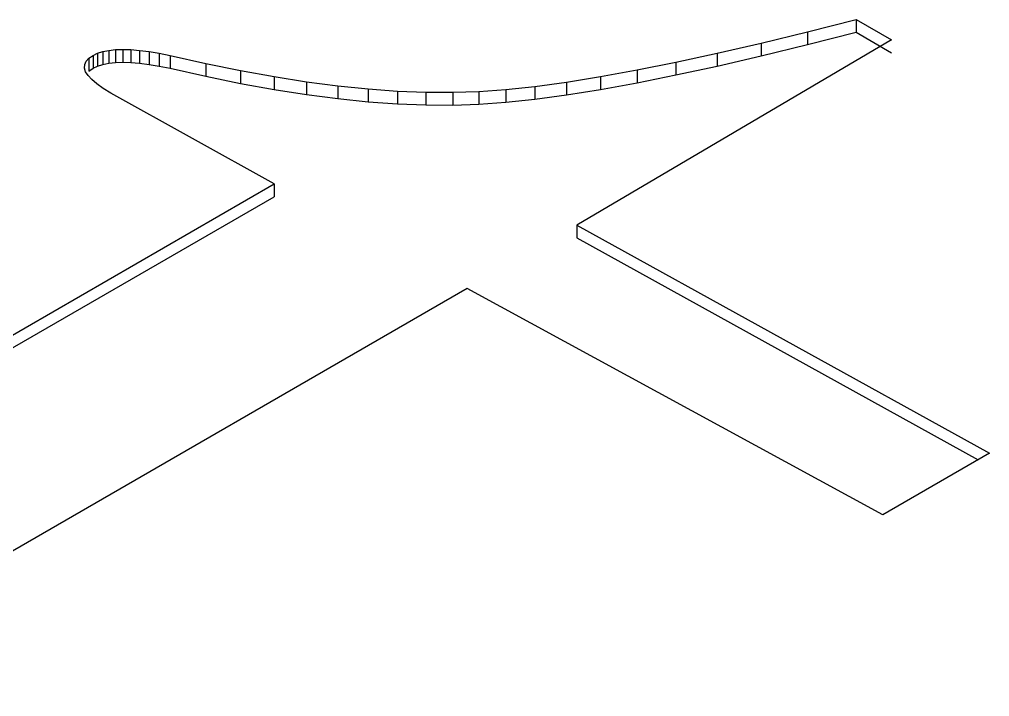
# Model space of a CAD drawing. Header units: millimetres. Extents: x -105 to 105, y -148 to 148.
# Drawn here: x 62.268 to 62.887, y -15.879 to -15.446 of the extents above; entities that cross this region are included whole.
import ezdxf

# ---------------------------------------------------------------- set-up
doc = ezdxf.new("R2010")
doc.units = ezdxf.units.MM
doc.layers.get('0').update_dxf_attribs({"lineweight": 18})

msp = doc.modelspace()

# ---------------------------------------------------------------- linework, layer by layer
at = {"color": 7, "lineweight": 30, "ltscale": 0.000802068}
for p, q in [((62.77085, -15.45419), (62.80193, -15.44624)), ((62.77085, -15.46235), (62.80193, -15.4544))]:
    msp.add_line(p, q, dxfattribs=at)
at = {"color": 7, "lineweight": 30, "ltscale": 0.000656793}
for p, q in [((62.80193, -15.44624), (62.82468, -15.45938)), ((62.80193, -15.4544), (62.82468, -15.46754))]:
    msp.add_line(p, q, dxfattribs=at)
at = {"color": 7, "lineweight": 30, "ltscale": 0.000204086}
for p, q in [((62.80193, -15.44624), (62.80193, -15.4544)), ((62.77085, -15.45419), (62.77085, -15.46235)), ((62.74132, -15.46139), (62.74132, -15.46955)), ((62.31746, -15.46784), (62.31746, -15.47601)), ((62.32081, -15.46678), (62.32081, -15.47494)), ((62.32885, -15.46554), (62.32885, -15.4737)), ((62.33355, -15.46539), (62.33355, -15.47355)), ((62.3387, -15.46554), (62.3387, -15.4737)), ((62.35039, -15.46678), (62.35039, -15.47494)), ((62.35691, -15.46784), (62.35691, -15.47601)), ((62.71335, -15.46784), (62.71335, -15.47601)), ((62.31197, -15.47105), (62.31197, -15.47921)), ((62.31458, -15.46922), (62.31458, -15.47738)), ((62.38668, -15.47437), (62.38668, -15.48254)), ((62.40879, -15.47891), (62.40879, -15.48707)), ((62.66208, -15.47853), (62.66208, -15.48669)), ((62.43023, -15.48278), (62.43023, -15.49095)), ((62.63878, -15.48275), (62.63878, -15.49092)), ((62.47103, -15.48866), (62.47103, -15.49682)), ((62.49041, -15.49064), (62.49041, -15.4988)), ((62.50911, -15.49198), (62.50911, -15.50015)), ((62.5611, -15.49221), (62.5611, -15.50038)), ((62.57819, -15.49096), (62.57819, -15.49912)), ((62.59684, -15.48898), (62.59684, -15.49714)), ((62.52712, -15.4927), (62.52712, -15.50086)), ((62.54445, -15.49278), (62.54445, -15.50094)), ((62.43026, -15.55134), (62.43026, -15.5595)), ((62.62368, -15.57762), (62.62368, -15.58578))]:
    msp.add_line(p, q, dxfattribs=at)
at = {"color": 7, "lineweight": 30, "ltscale": 0.000759787}
for p, q in [((62.74132, -15.46139), (62.77085, -15.45419)), ((62.74132, -15.46955), (62.77085, -15.46235))]:
    msp.add_line(p, q, dxfattribs=at)
at = {"color": 7, "lineweight": 30, "ltscale": 0.00583}
msp.add_line((62.82468, -15.45938), (62.62368, -15.57762), dxfattribs=at)
at = {"color": 7, "lineweight": 30, "ltscale": 0.000717611}
for p, q in [((62.71335, -15.46784), (62.74132, -15.46139)), ((62.71335, -15.47601), (62.74132, -15.46955))]:
    msp.add_line(p, q, dxfattribs=at)
at = {"color": 7, "lineweight": 30, "ltscale": 7.98548e-05}
for p, q in [((62.31458, -15.46922), (62.31746, -15.46784)), ((62.31458, -15.47738), (62.31746, -15.47601))]:
    msp.add_line(p, q, dxfattribs=at)
at = {"color": 7, "lineweight": 30, "ltscale": 8.77057e-05}
for p, q in [((62.31746, -15.46784), (62.32081, -15.46678)), ((62.31746, -15.47601), (62.32081, -15.47494))]:
    msp.add_line(p, q, dxfattribs=at)
at = {"color": 7, "lineweight": 30, "ltscale": 9.69579e-05}
msp.add_line((62.32081, -15.46678), (62.3246, -15.466), dxfattribs=at)
at = {"color": 7, "lineweight": 30, "ltscale": 0.000106664}
msp.add_line((62.3246, -15.466), (62.32885, -15.46554), dxfattribs=at)
at = {"color": 7, "lineweight": 30, "ltscale": 0.000204468}
for p, q in [((62.3246, -15.466), (62.3246, -15.47418)), ((62.34432, -15.466), (62.34432, -15.47418)), ((62.3639, -15.46922), (62.3639, -15.4774)), ((62.68694, -15.47355), (62.68694, -15.48173)), ((62.45096, -15.48603), (62.45096, -15.49421)), ((62.61702, -15.48623), (62.61702, -15.49441))]:
    msp.add_line(p, q, dxfattribs=at)
at = {"color": 7, "lineweight": 30, "ltscale": 0.000117555}
for p, q in [((62.32885, -15.46554), (62.33355, -15.46539)), ((62.32885, -15.4737), (62.33355, -15.47355))]:
    msp.add_line(p, q, dxfattribs=at)
at = {"color": 7, "lineweight": 30, "ltscale": 0.000128993}
for p, q in [((62.33355, -15.46539), (62.3387, -15.46554)), ((62.33355, -15.47355), (62.3387, -15.4737))]:
    msp.add_line(p, q, dxfattribs=at)
at = {"color": 7, "lineweight": 30, "ltscale": 0.000140847}
msp.add_line((62.3387, -15.46554), (62.34432, -15.466), dxfattribs=at)
at = {"color": 7, "lineweight": 30, "ltscale": 0.000153066}
msp.add_line((62.34432, -15.466), (62.35039, -15.46678), dxfattribs=at)
at = {"color": 7, "lineweight": 30, "ltscale": 0.000165062}
for p, q in [((62.35039, -15.46678), (62.35691, -15.46784)), ((62.35039, -15.47494), (62.35691, -15.47601))]:
    msp.add_line(p, q, dxfattribs=at)
at = {"color": 7, "lineweight": 30, "ltscale": 0.000178054}
msp.add_line((62.35691, -15.46784), (62.3639, -15.46922), dxfattribs=at)
at = {"color": 7, "lineweight": 30, "ltscale": 0.000675561}
msp.add_line((62.68694, -15.47355), (62.71335, -15.46784), dxfattribs=at)
at = {"color": 7, "lineweight": 30, "ltscale": 5.7364e-05}
msp.add_line((62.30924, -15.47508), (62.31019, -15.47299), dxfattribs=at)
at = {"color": 7, "lineweight": 30, "ltscale": 6.58718e-05}
msp.add_line((62.31019, -15.47299), (62.31197, -15.47105), dxfattribs=at)
at = {"color": 7, "lineweight": 30, "ltscale": 7.96907e-05}
for p, q in [((62.31197, -15.47105), (62.31458, -15.46922)), ((62.31197, -15.47921), (62.31458, -15.47738))]:
    msp.add_line(p, q, dxfattribs=at)
at = {"color": 7, "lineweight": 30, "ltscale": 0.000106706}
msp.add_line((62.3246, -15.47418), (62.32885, -15.4737), dxfattribs=at)
at = {"color": 7, "lineweight": 30, "ltscale": 0.000140878}
msp.add_line((62.3387, -15.4737), (62.34432, -15.47418), dxfattribs=at)
at = {"color": 7, "lineweight": 30, "ltscale": 0.000583947}
msp.add_line((62.3639, -15.46922), (62.38668, -15.47437), dxfattribs=at)
at = {"color": 7, "lineweight": 30, "ltscale": 0.000633736}
msp.add_line((62.66208, -15.47853), (62.68694, -15.47355), dxfattribs=at)
at = {"color": 7, "lineweight": 30, "ltscale": 5.50163e-05}
msp.add_line((62.30912, -15.47727), (62.30924, -15.47508), dxfattribs=at)
at = {"color": 7, "lineweight": 30, "ltscale": 6.15338e-05}
msp.add_line((62.30985, -15.47962), (62.30912, -15.47727), dxfattribs=at)
at = {"color": 7, "lineweight": 30, "ltscale": 7.30273e-05}
msp.add_line((62.31141, -15.4821), (62.30985, -15.47962), dxfattribs=at)
at = {"color": 7, "lineweight": 30, "ltscale": 9.6882e-05}
msp.add_line((62.32081, -15.47494), (62.3246, -15.47418), dxfattribs=at)
at = {"color": 7, "lineweight": 30, "ltscale": 0.000153018}
msp.add_line((62.34432, -15.47418), (62.35039, -15.47494), dxfattribs=at)
at = {"color": 7, "lineweight": 30, "ltscale": 0.000178128}
msp.add_line((62.35691, -15.47601), (62.3639, -15.4774), dxfattribs=at)
at = {"color": 7, "lineweight": 30, "ltscale": 0.000583863}
msp.add_line((62.3639, -15.4774), (62.38668, -15.48254), dxfattribs=at)
at = {"color": 7, "lineweight": 30, "ltscale": 0.000564241}
for p, q in [((62.38668, -15.47437), (62.40879, -15.47891)), ((62.38668, -15.48254), (62.40879, -15.48707))]:
    msp.add_line(p, q, dxfattribs=at)
at = {"color": 7, "lineweight": 30, "ltscale": 0.000544653}
for p, q in [((62.40879, -15.47891), (62.43023, -15.48278)), ((62.40879, -15.48707), (62.43023, -15.49095))]:
    msp.add_line(p, q, dxfattribs=at)
at = {"color": 7, "lineweight": 30, "ltscale": 0.000592011}
for p, q in [((62.63878, -15.48275), (62.66208, -15.47853)), ((62.63878, -15.49092), (62.66208, -15.48669))]:
    msp.add_line(p, q, dxfattribs=at)
at = {"color": 7, "lineweight": 30, "ltscale": 0.000675642}
msp.add_line((62.68694, -15.48173), (62.71335, -15.47601), dxfattribs=at)
at = {"color": 7, "lineweight": 30, "ltscale": 8.82977e-05}
msp.add_line((62.31379, -15.4847), (62.31141, -15.4821), dxfattribs=at)
at = {"color": 7, "lineweight": 30, "ltscale": 0.000105552}
msp.add_line((62.31701, -15.48744), (62.31379, -15.4847), dxfattribs=at)
at = {"color": 7, "lineweight": 30, "ltscale": 0.000524746}
msp.add_line((62.43023, -15.48278), (62.45096, -15.48603), dxfattribs=at)
at = {"color": 7, "lineweight": 30, "ltscale": 0.000505906}
msp.add_line((62.45096, -15.48603), (62.47103, -15.48866), dxfattribs=at)
at = {"color": 7, "lineweight": 30, "ltscale": 0.000509334}
msp.add_line((62.59684, -15.48898), (62.61702, -15.48623), dxfattribs=at)
at = {"color": 7, "lineweight": 30, "ltscale": 0.000550885}
msp.add_line((62.61702, -15.48623), (62.63878, -15.48275), dxfattribs=at)
at = {"color": 7, "lineweight": 30, "ltscale": 0.000633661}
msp.add_line((62.66208, -15.48669), (62.68694, -15.48173), dxfattribs=at)
at = {"color": 7, "lineweight": 30, "ltscale": 0.000124568}
msp.add_line((62.32108, -15.4903), (62.31701, -15.48744), dxfattribs=at)
at = {"color": 7, "lineweight": 30, "ltscale": 0.000143348}
msp.add_line((62.32596, -15.49331), (62.32108, -15.4903), dxfattribs=at)
at = {"color": 7, "lineweight": 30, "ltscale": 0.000524805}
msp.add_line((62.43023, -15.49095), (62.45096, -15.49421), dxfattribs=at)
at = {"color": 7, "lineweight": 30, "ltscale": 0.000486998}
for p, q in [((62.47103, -15.48866), (62.49041, -15.49064)), ((62.47103, -15.49682), (62.49041, -15.4988))]:
    msp.add_line(p, q, dxfattribs=at)
at = {"color": 7, "lineweight": 30, "ltscale": 0.000468885}
for p, q in [((62.49041, -15.49064), (62.50911, -15.49198)), ((62.49041, -15.4988), (62.50911, -15.50015))]:
    msp.add_line(p, q, dxfattribs=at)
at = {"color": 7, "lineweight": 30, "ltscale": 0.000450491}
for p, q in [((62.50911, -15.49198), (62.52712, -15.4927)), ((62.50911, -15.50015), (62.52712, -15.50086))]:
    msp.add_line(p, q, dxfattribs=at)
at = {"color": 7, "lineweight": 30, "ltscale": 0.000416423}
for p, q in [((62.54445, -15.49278), (62.5611, -15.49221)), ((62.54445, -15.50094), (62.5611, -15.50038))]:
    msp.add_line(p, q, dxfattribs=at)
at = {"color": 7, "lineweight": 30, "ltscale": 0.00042839}
for p, q in [((62.5611, -15.49221), (62.57819, -15.49096)), ((62.5611, -15.50038), (62.57819, -15.49912))]:
    msp.add_line(p, q, dxfattribs=at)
at = {"color": 7, "lineweight": 30, "ltscale": 0.000468786}
for p, q in [((62.57819, -15.49096), (62.59684, -15.48898)), ((62.57819, -15.49912), (62.59684, -15.49714))]:
    msp.add_line(p, q, dxfattribs=at)
at = {"color": 7, "lineweight": 30, "ltscale": 0.000550945}
msp.add_line((62.61702, -15.49441), (62.63878, -15.49092), dxfattribs=at)
at = {"color": 7, "lineweight": 30, "ltscale": 0.002984}
msp.add_line((62.43026, -15.55134), (62.32596, -15.49331), dxfattribs=at)
at = {"color": 7, "lineweight": 30, "ltscale": 0.000505856}
msp.add_line((62.45096, -15.49421), (62.47103, -15.49682), dxfattribs=at)
at = {"color": 7, "lineweight": 30, "ltscale": 0.000433354}
for p, q in [((62.52712, -15.4927), (62.54445, -15.49278)), ((62.52712, -15.50086), (62.54445, -15.50094))]:
    msp.add_line(p, q, dxfattribs=at)
at = {"color": 7, "lineweight": 30, "ltscale": 0.000509283}
msp.add_line((62.59684, -15.49714), (62.61702, -15.49441), dxfattribs=at)
at = {"color": 7, "lineweight": 30, "ltscale": 0.012371}
for p, q in [((62.0017, -15.79876), (62.43026, -15.55134)), ((62.0017, -15.80692), (62.43026, -15.5595))]:
    msp.add_line(p, q, dxfattribs=at)
at = {"color": 7, "lineweight": 30, "ltscale": 0.007528}
msp.add_line((62.62368, -15.57762), (62.88726, -15.72321), dxfattribs=at)
at = {"color": 7, "lineweight": 30, "ltscale": 0.007322}
msp.add_line((62.62368, -15.58578), (62.88004, -15.7274), dxfattribs=at)
at = {"color": 7, "lineweight": 30, "ltscale": 0.013028}
msp.add_line((62.55352, -15.61811), (62.10221, -15.87869), dxfattribs=at)
at = {"color": 7, "lineweight": 30, "ltscale": 0.007556}
msp.add_line((62.81899, -15.76263), (62.55352, -15.61811), dxfattribs=at)
at = {"color": 7, "lineweight": 30, "ltscale": 0.001971}
msp.add_line((62.88726, -15.72321), (62.81899, -15.76263), dxfattribs=at)

doc.saveas('drawing.dxf')
